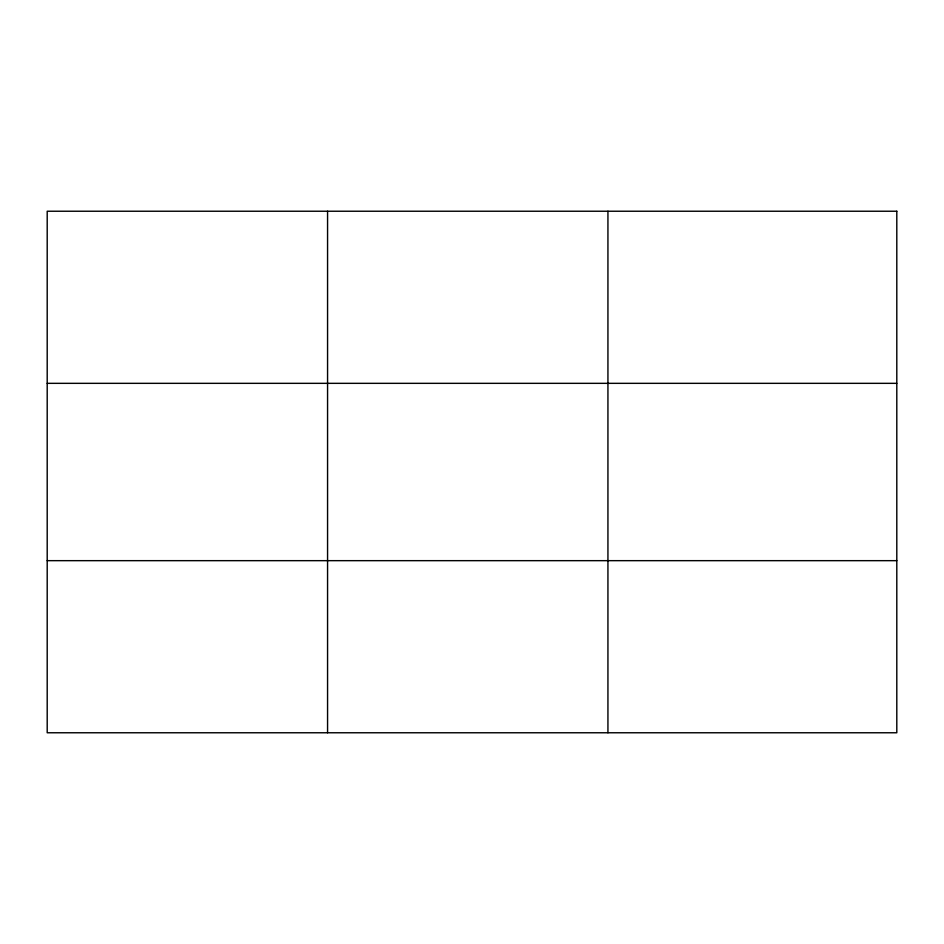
<?xml version="1.0" encoding="UTF-8"?>
<svg xmlns="http://www.w3.org/2000/svg" width="944" height="944" viewBox="0 0 944 944"><rect width="100%" height="100%" fill="white"/><g stroke="black" fill="none" stroke-linecap="round" stroke-linejoin="round"><path stroke-width="1.42" d="M327.568 732.768L327.568 211.232M607.936 732.768L607.936 211.232M47.2 383.335L896.8 383.335M47.2 560.665L896.8 560.665M896.8 211.232L896.8 732.768L47.2 732.768L47.2 211.232L896.8 211.232"/></g></svg>
